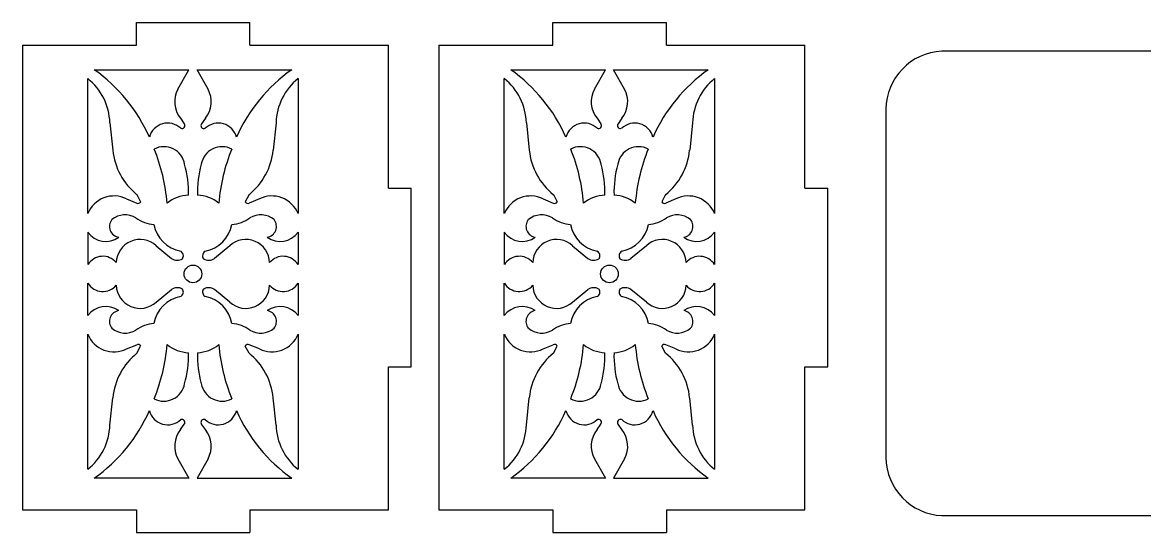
# Model space of a CAD drawing. Extents: x 0 to 464, y 1 to 302.
# Drawn here: x -0.1 to 196.7, y 213 to 302.4 of the extents above; entities that cross this region are included whole.
import ezdxf

# ---------------------------------------------------------------- set-up
doc = ezdxf.new("R2010")
doc.units = 0
doc.layers.get('0').update_dxf_attribs({"linetype": 'CONTINUOUS'})

msp = doc.modelspace()

# ---------------------------------------------------------------- linework, layer by layer
at = {"color": 3}
for p, q in [((19.9, 302.44), (39.82, 302.44)), ((19.9, 298.44), (19.9, 302.44)), ((39.82, 298.44), (39.82, 302.44)), ((92.95, 302.44), (112.87, 302.44)), ((92.95, 298.44), (92.95, 302.44)), ((112.87, 298.44), (112.87, 302.44)), ((-0.08, 298.44), (-0.08, 217)), ((-0.08, 298.44), (19.9, 298.44)), ((39.82, 298.44), (64.12, 298.44)), ((64.12, 273.38), (64.12, 298.44)), ((72.97, 298.44), (72.97, 217)), ((72.97, 298.44), (92.95, 298.44)), ((112.87, 298.44), (137.17, 298.44)), ((137.17, 273.38), (137.17, 298.44)), ((27.18, 290.77), (29.11, 294.15)), ((32.47, 290.77), (30.54, 294.15)), ((100.24, 290.77), (102.17, 294.15)), ((105.52, 290.77), (103.59, 294.15)), ((48.27, 292.6), (48.27, 268.92)), ((121.32, 292.6), (121.32, 268.92)), ((27.64, 285.64), (28.31, 284.69)), ((32.01, 285.64), (31.35, 284.69)), ((100.7, 285.64), (101.36, 284.69)), ((105.06, 285.64), (104.4, 284.69)), ((15.26, 284.85), (15.76, 280.06)), ((44.4, 284.85), (43.9, 280.06)), ((88.31, 284.85), (88.81, 280.06)), ((117.45, 284.85), (116.95, 280.06)), ((20, 272.25), (20.65, 270.98)), ((39.66, 272.25), (39, 270.98)), ((64.12, 273.38), (68.12, 273.38)), ((68.12, 242.06), (68.12, 273.38)), ((93.05, 272.25), (93.71, 270.98)), ((112.71, 272.25), (112.05, 270.98)), ((137.17, 273.38), (141.17, 273.38)), ((141.17, 242.06), (141.17, 273.38)), ((18.18, 271.5), (19.96, 270.77)), ((41.48, 271.5), (39.69, 270.77)), ((91.23, 271.5), (93.02, 270.77)), ((114.53, 271.5), (112.74, 270.77)), ((23.36, 263.3), (26.06, 261.08)), ((36.3, 263.3), (33.6, 261.08)), ((96.41, 263.3), (99.11, 261.08)), ((109.35, 263.3), (106.65, 261.08)), ((23.36, 253.4), (26.06, 255.62)), ((36.3, 253.4), (33.6, 255.62)), ((96.41, 253.4), (99.11, 255.62)), ((109.35, 253.4), (106.65, 255.62)), ((48.27, 247.78), (48.27, 224.1)), ((121.32, 247.78), (121.32, 224.1)), ((18.18, 245.2), (19.96, 245.92)), ((20, 244.45), (20.65, 245.71)), ((39.66, 244.45), (39, 245.71)), ((41.48, 245.2), (39.69, 245.92)), ((91.23, 245.2), (93.02, 245.92)), ((93.05, 244.45), (93.71, 245.71)), ((112.71, 244.45), (112.05, 245.71)), ((114.53, 245.2), (112.74, 245.92)), ((64.12, 217), (64.12, 242.06)), ((64.12, 242.06), (68.12, 242.06)), ((137.17, 217), (137.17, 242.06)), ((137.17, 242.06), (141.17, 242.06)), ((15.26, 231.85), (15.76, 236.63)), ((44.4, 231.85), (43.9, 236.63)), ((88.31, 231.85), (88.81, 236.63)), ((117.45, 231.85), (116.95, 236.63)), ((27.64, 231.06), (28.31, 232)), ((32.01, 231.06), (31.35, 232)), ((100.7, 231.06), (101.36, 232)), ((105.06, 231.06), (104.4, 232)), ((27.18, 225.93), (29.11, 222.55)), ((32.47, 225.93), (30.54, 222.55)), ((100.24, 225.93), (102.17, 222.55)), ((105.52, 225.93), (103.59, 222.55)), ((-0.08, 217), (19.9, 217)), ((19.9, 217), (19.9, 213)), ((39.82, 217), (64.12, 217)), ((39.82, 217), (39.82, 217)), ((39.82, 217), (39.82, 213)), ((72.97, 217), (92.95, 217)), ((92.95, 217), (92.95, 213)), ((112.87, 217), (137.17, 217)), ((112.87, 217), (112.87, 217)), ((112.87, 217), (112.87, 213)), ((19.9, 213), (39.82, 213)), ((92.95, 213), (112.87, 213))]:
    msp.add_line(p, q, dxfattribs=at)
for points in [[(313.52, 297.41), (161.2, 297.41)], [(12.51, 294.15), (29.11, 294.15)], [(30.54, 294.15), (47.15, 294.15)], [(85.56, 294.15), (102.17, 294.15)], [(103.59, 294.15), (120.2, 294.15)], [(11.39, 268.92), (11.39, 292.6)], [(84.44, 268.92), (84.44, 292.6)], [(151.36, 287.23), (151.36, 226.15)], [(11.39, 265.65), (11.39, 259.98)], [(48.27, 265.65), (48.27, 259.98)], [(84.44, 265.65), (84.44, 259.98)], [(121.32, 265.65), (121.32, 259.98)], [(11.39, 251.04), (11.39, 256.72)], [(48.27, 256.72), (48.27, 251.04)], [(84.44, 251.04), (84.44, 256.72)], [(121.32, 256.72), (121.32, 251.04)], [(11.39, 224.1), (11.39, 247.78)], [(84.44, 224.1), (84.44, 247.78)], [(29.11, 222.55), (12.51, 222.55)], [(30.54, 222.55), (47.15, 222.55)], [(102.17, 222.55), (85.56, 222.55)], [(103.59, 222.55), (120.2, 222.55)], [(161.2, 215.97), (313.52, 215.97)]]:
    msp.add_lwpolyline(points, dxfattribs=at)
for centre in [(29.83, 258.35), (102.88, 258.35)]:
    msp.add_circle(centre, 1.55, dxfattribs=at)
for centre, radius, start, end in [((161.68, 287.1), 10.32, 92.6715, 179.2928), ((-4.11, 270.67), 28.77, 23.8968, 54.7179), ((63.77, 270.67), 28.77, 125.2821, 156.1032), ((68.94, 270.67), 28.77, 23.8968, 54.7179), ((136.82, 270.67), 28.77, 125.2821, 156.1032), ((4.88, 284.51), 10.38, 1.8375, 51.1785), ((54.77, 284.51), 10.38, 128.8215, 178.1625), ((77.93, 284.51), 10.38, 1.8375, 51.1785), ((127.83, 284.51), 10.38, 128.8215, 178.1625), ((31.31, 288.55), 4.68, 151.7578, 218.4852), ((28.35, 288.55), 4.68, 321.5148, 28.2422), ((104.36, 288.55), 4.68, 151.7578, 218.4852), ((101.4, 288.55), 4.68, 321.5148, 28.2422), ((25.4, 281.49), 3.31, 46.3083, 165.5433), ((27.9, 284.36), 0.522, 245.5778, 39.4317), ((31.75, 284.36), 0.522, 140.5683, 294.4222), ((34.26, 281.49), 3.31, 14.4567, 133.6917), ((98.45, 281.49), 3.31, 46.3083, 165.5433), ((100.96, 284.36), 0.522, 245.5778, 39.4317), ((104.8, 284.36), 0.522, 140.5683, 294.4222), ((107.31, 281.49), 3.31, 14.4567, 133.6917), ((27.14, 281.17), 11.43, 185.5685, 231.3373), ((24.71, 276.94), 3.72, 10.0255, 117.0659), ((-7.32, 267.96), 32.74, 4.8819, 22.045), ((34.95, 276.94), 3.72, 62.9341, 169.9745), ((66.98, 267.96), 32.74, 157.955, 175.1181), ((32.52, 281.17), 11.43, 308.6627, 354.4315), ((100.19, 281.17), 11.43, 185.5685, 231.3373), ((97.76, 276.94), 3.72, 10.0255, 117.0659), ((65.73, 267.96), 32.74, 4.8819, 22.045), ((108, 276.94), 3.72, 62.9341, 169.9745), ((140.03, 267.96), 32.74, 157.955, 175.1181), ((105.57, 281.17), 11.43, 308.6627, 354.4315), ((10.71, 272.66), 18.33, 358.4271, 15.5774), ((48.95, 272.66), 18.33, 164.4226, 181.5729), ((83.76, 272.66), 18.33, 358.4271, 15.5774), ((122, 272.66), 18.33, 164.4226, 181.5729), ((15.97, 267.08), 4.94, 63.4723, 158.1383), ((29.35, 265.67), 6.5, 92.7628, 128.6191), ((30.31, 265.67), 6.5, 51.3809, 87.2372), ((43.68, 267.08), 4.94, 21.8617, 116.5277), ((89.03, 267.08), 4.94, 63.4723, 158.1383), ((102.4, 265.67), 6.5, 92.7628, 128.6191), ((103.36, 265.67), 6.5, 51.3809, 87.2372), ((116.73, 267.08), 4.94, 21.8617, 116.5277), ((20.2, 271.25), 0.531, 244.0847, 329.7394), ((39.46, 271.25), 0.531, 210.2606, 295.9153), ((93.25, 271.25), 0.531, 244.0847, 329.7394), ((112.51, 271.25), 0.531, 210.2606, 295.9153), ((17.12, 266.68), 1.93, 141.9835, 260.8277), ((17.94, 265), 3.71, 59.2787, 129.2914), ((23.44, 273.17), 6.15, 234.0775, 265.848), ((36.21, 273.17), 6.15, 274.152, 305.9225), ((41.71, 265), 3.71, 50.7086, 120.7213), ((42.54, 266.68), 1.93, 279.1723, 38.0165), ((90.17, 266.68), 1.93, 141.9835, 260.8277), ((91, 265), 3.71, 59.2787, 129.2914), ((96.5, 273.17), 6.15, 234.0775, 265.848), ((109.26, 273.17), 6.15, 274.152, 305.9225), ((114.76, 265), 3.71, 50.7086, 120.7213), ((115.59, 266.68), 1.93, 279.1723, 38.0165), ((28.75, 268.08), 5.85, 190.2596, 259.4595), ((30.9, 268.08), 5.85, 280.5405, 349.7404), ((101.8, 268.08), 5.85, 190.2596, 259.4595), ((103.95, 268.08), 5.85, 280.5405, 349.7404), ((14.54, 267.95), 3.9, 216.1373, 305.5926), ((20.55, 260.22), 4.17, 47.6353, 178.2337), ((39.11, 260.22), 4.17, 1.7663, 132.3647), ((45.12, 267.95), 3.9, 234.4074, 323.8627), ((87.59, 267.95), 3.9, 216.1373, 305.5926), ((93.6, 260.22), 4.17, 47.6353, 178.2337), ((112.16, 260.22), 4.17, 1.7663, 132.3647), ((118.17, 267.95), 3.9, 234.4074, 323.8627), ((27.19, 261.52), 0.953, 327.7891, 58.4999), ((32.47, 261.52), 0.953, 121.5001, 212.2109), ((100.24, 261.52), 0.953, 327.7891, 58.4999), ((105.52, 261.52), 0.953, 121.5001, 212.2109), ((14.02, 258.35), 3.09, 40.182, 148.2273), ((27.08, 262.5), 1.75, 234.424, 301.3991), ((32.58, 262.5), 1.75, 238.6009, 305.576), ((45.64, 258.35), 3.09, 31.7727, 139.818), ((87.07, 258.35), 3.09, 40.182, 148.2273), ((100.13, 262.5), 1.75, 234.424, 301.3991), ((105.63, 262.5), 1.75, 238.6009, 305.576), ((118.69, 258.35), 3.09, 31.7727, 139.818), ((14.02, 258.35), 3.09, 211.7727, 319.818), ((20.55, 256.48), 4.17, 181.7663, 312.3647), ((27.08, 254.19), 1.75, 58.6009, 125.576), ((32.58, 254.19), 1.75, 54.424, 121.3991), ((39.11, 256.48), 4.17, 227.6353, 358.2337), ((45.64, 258.35), 3.09, 220.182, 328.2273), ((87.07, 258.35), 3.09, 211.7727, 319.818), ((93.6, 256.48), 4.17, 181.7663, 312.3647), ((100.13, 254.19), 1.75, 58.6009, 125.576), ((105.63, 254.19), 1.75, 54.424, 121.3991), ((112.16, 256.48), 4.17, 227.6353, 358.2337), ((118.69, 258.35), 3.09, 220.182, 328.2273), ((28.75, 248.62), 5.85, 100.5405, 169.7404), ((27.19, 255.18), 0.953, 301.5001, 32.2109), ((32.47, 255.18), 0.953, 147.7891, 238.4999), ((30.9, 248.62), 5.85, 10.2596, 79.4595), ((101.8, 248.62), 5.85, 100.5405, 169.7404), ((100.24, 255.18), 0.953, 301.5001, 32.2109), ((105.52, 255.18), 0.953, 147.7891, 238.4999), ((103.95, 248.62), 5.85, 10.2596, 79.4595), ((14.54, 248.74), 3.9, 54.4074, 143.8627), ((45.12, 248.74), 3.9, 36.1373, 125.5926), ((87.59, 248.74), 3.9, 54.4074, 143.8627), ((118.17, 248.74), 3.9, 36.1373, 125.5926), ((17.12, 250.01), 1.93, 99.1723, 218.0165), ((42.54, 250.01), 1.93, 321.9835, 80.8277), ((90.17, 250.01), 1.93, 99.1723, 218.0165), ((115.59, 250.01), 1.93, 321.9835, 80.8277), ((17.94, 251.69), 3.71, 230.7086, 300.7213), ((23.44, 243.53), 6.15, 94.152, 125.9225), ((36.21, 243.53), 6.15, 54.0775, 85.848), ((41.71, 251.69), 3.71, 239.2787, 309.2914), ((91, 251.69), 3.71, 230.7086, 300.7213), ((96.5, 243.53), 6.15, 94.152, 125.9225), ((109.26, 243.53), 6.15, 54.0775, 85.848), ((114.76, 251.69), 3.71, 239.2787, 309.2914), ((15.97, 249.62), 4.94, 201.8617, 296.5277), ((43.68, 249.62), 4.94, 243.4723, 338.1383), ((89.03, 249.62), 4.94, 201.8617, 296.5277), ((116.73, 249.62), 4.94, 243.4723, 338.1383), ((27.14, 235.52), 11.43, 128.6627, 174.4315), ((20.2, 245.45), 0.531, 30.2606, 115.9153), ((-7.32, 248.74), 32.74, 337.955, 355.1181), ((29.35, 251.03), 6.5, 231.3809, 267.2372), ((10.71, 244.03), 18.33, 344.4226, 1.5729), ((48.95, 244.03), 18.33, 178.4271, 195.5774), ((30.31, 251.03), 6.5, 272.7628, 308.6191), ((66.98, 248.74), 32.74, 184.8819, 202.045), ((39.46, 245.45), 0.531, 64.0847, 149.7394), ((32.52, 235.52), 11.43, 5.5685, 51.3373), ((100.19, 235.52), 11.43, 128.6627, 174.4315), ((93.25, 245.45), 0.531, 30.2606, 115.9153), ((65.73, 248.74), 32.74, 337.955, 355.1181), ((102.4, 251.03), 6.5, 231.3809, 267.2372), ((83.76, 244.03), 18.33, 344.4226, 1.5729), ((103.36, 251.03), 6.5, 272.7628, 308.6191), ((122, 244.03), 18.33, 178.4271, 195.5774), ((140.03, 248.74), 32.74, 184.8819, 202.045), ((112.51, 245.45), 0.531, 64.0847, 149.7394), ((105.57, 235.52), 11.43, 5.5685, 51.3373), ((24.71, 239.76), 3.72, 242.9341, 349.9745), ((34.95, 239.76), 3.72, 190.0255, 297.0659), ((97.76, 239.76), 3.72, 242.9341, 349.9745), ((108, 239.76), 3.72, 190.0255, 297.0659), ((-4.11, 246.03), 28.77, 305.2821, 336.1032), ((25.4, 235.2), 3.31, 194.4567, 313.6917), ((34.26, 235.2), 3.31, 226.3083, 345.5433), ((63.77, 246.03), 28.77, 203.8968, 234.7179), ((68.94, 246.03), 28.77, 305.2821, 336.1032), ((98.45, 235.2), 3.31, 194.4567, 313.6917), ((107.31, 235.2), 3.31, 226.3083, 345.5433), ((136.82, 246.03), 28.77, 203.8968, 234.7179), ((27.9, 232.33), 0.522, 320.5683, 114.4222), ((31.75, 232.33), 0.522, 65.5778, 219.4317), ((100.96, 232.33), 0.522, 320.5683, 114.4222), ((104.8, 232.33), 0.522, 65.5778, 219.4317), ((4.88, 232.18), 10.38, 308.8215, 358.1625), ((31.31, 228.14), 4.68, 141.5148, 208.2422), ((28.35, 228.14), 4.68, 331.7578, 38.4852), ((54.77, 232.18), 10.38, 181.8375, 231.1785), ((77.93, 232.18), 10.38, 308.8215, 358.1625), ((104.36, 228.14), 4.68, 141.5148, 208.2422), ((101.4, 228.14), 4.68, 331.7578, 38.4852), ((127.83, 232.18), 10.38, 181.8375, 231.1785), ((161.68, 226.28), 10.32, 180.7072, 267.3285)]:
    msp.add_arc(centre, radius, start, end, dxfattribs=at)

doc.saveas('drawing.dxf')
